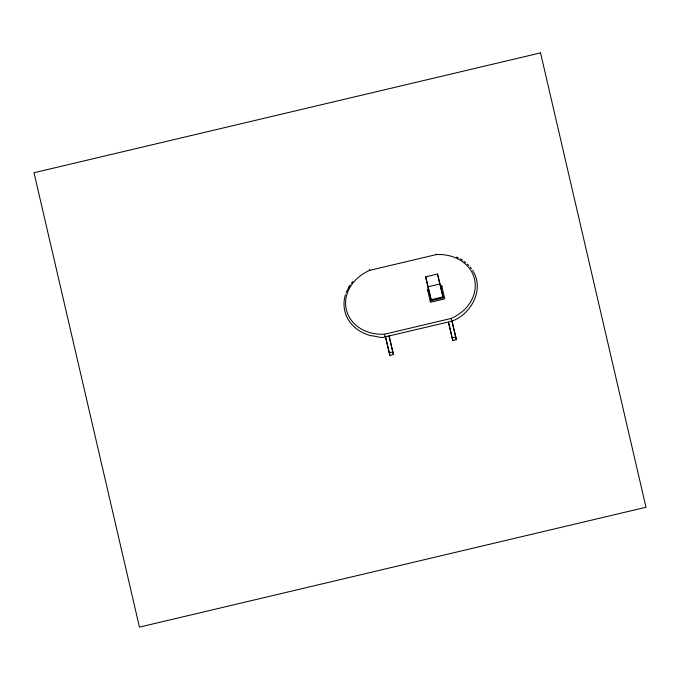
<?xml version="1.0" encoding="UTF-8"?>
<svg xmlns="http://www.w3.org/2000/svg" width="680" height="680" viewBox="0 0 680 680"><rect width="100%" height="100%" fill="white"/><g stroke="black" fill="none" stroke-linecap="round" stroke-linejoin="round"><path stroke-width="1.02" d="M345.414 294.746C343 302.506 343.663 311.245 347.599 318.401M346.086 292.782L348.857 287.062M384.591 334.195L451.069 318.461A39.882 33.49 -13.9 0 0 474.529 279.233A39.882 33.49 -13.9 0 0 436.245 254.6L369.767 270.334A39.882 33.49 -13.9 0 0 346.315 309.57A39.882 33.49 -13.9 0 0 384.591 334.195C387.353 340.875 374.102 335.308 371.203 335.767C361.565 333.412 352.512 327.471 347.718 318.623M348.959 286.892L350.115 285.073M351.39 283.305L352.767 281.605M425.646 276.845L437.512 274.031L440.7 286.9L443.012 296.879L431.146 299.685L425.646 276.845L431.146 299.685M427.958 286.824L439.833 284.01L443.012 296.879M427.728 290.275L427.405 288.991L430.185 300.968L444.431 297.594L444.754 298.877M443.734 299.124L430.508 302.251L430.185 300.968M389.257 352.801L392.819 351.951L393.448 354.526L389.887 355.368L387.498 345.355M452.175 337.909L455.736 337.067L456.373 339.643L452.812 340.484L450.415 330.471M456.45 257.065L458.439 257.975M460.351 258.986L462.366 260.202M464.125 261.409L465.791 262.701M467.356 264.087L468.826 265.548M470.194 267.087L471.444 268.694M472.583 270.368C484.933 289.008 471.35 314.135 451.911 321.164L385.024 336.906M451.681 320.739L451.911 321.164L451.069 318.461M369.767 270.334L369.444 269.594L369.529 270.147M436.348 254.023L436.245 254.6M441.975 286.909L441.651 285.617L444.431 297.594M451.86 320.824L455.736 337.067M448.452 322.286L452.812 340.484M388.943 335.716L393.448 354.526M385.381 336.558L389.887 355.368M451.911 320.773L456.373 339.643M448.673 322.991L450.304 329.851M389.224 336.642L390.898 343.697M391.059 344.513L392.819 351.951M385.662 337.493L387.337 344.539M437.512 274.031L439.833 284.01M540.54 52.879L34 172.737L139.459 627.121L646 507.263L540.54 52.879"/></g></svg>
